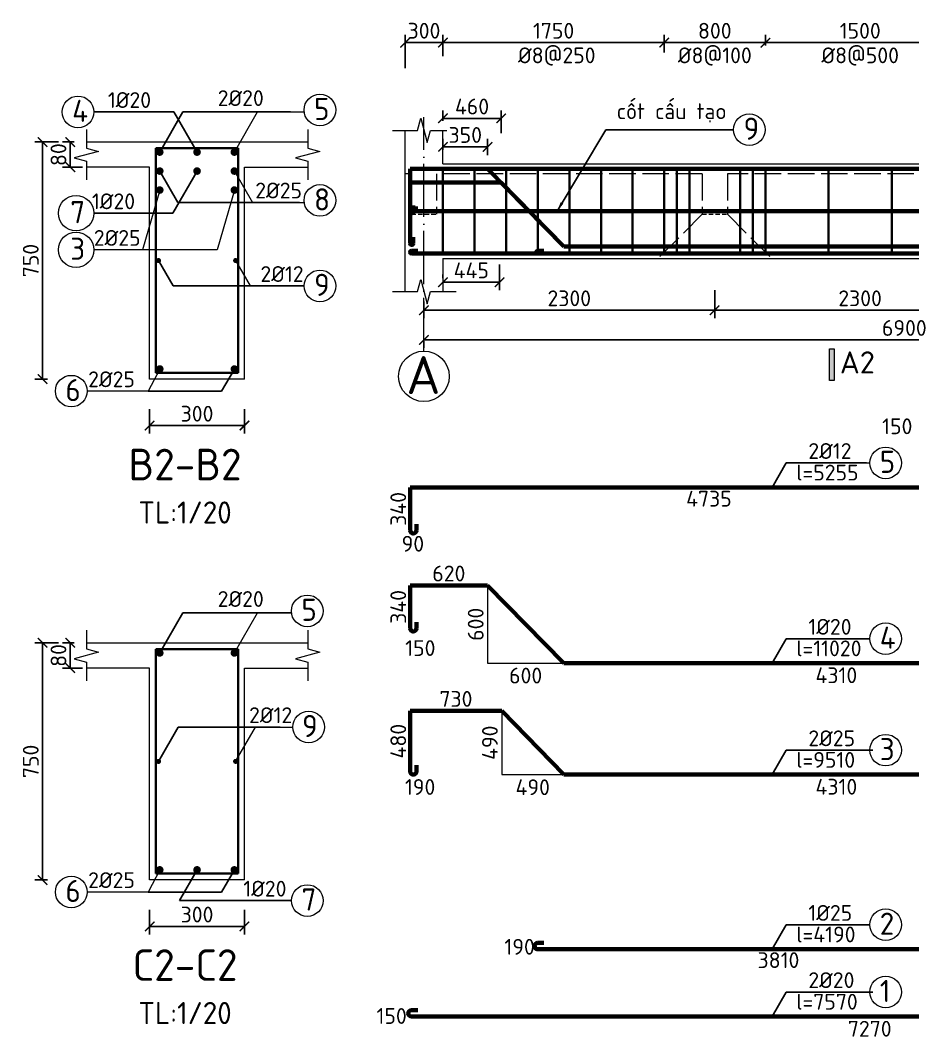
# Model space of a CAD drawing. Header units: millimetres. Extents: x 0 to 4970, y -594 to 1412.
# Drawn here: x 3467.5 to 3608.6, y 243.5 to 404.9 of the extents above; entities that cross this region are included whole.
import ezdxf

# ---------------------------------------------------------------- set-up
doc = ezdxf.new("R2010")
doc.units = ezdxf.units.MM
doc.header["$LTSCALE"] = 0.35
doc.header["$PDMODE"] = 3
for name, pattern in [('ACAD_ISO02W100', [15, 12, -3]), ('ACAD_ISO04W100', [30, 24, -3, 0, -3]), ('JIS_02_2.0', [3, 2, -1])]:
    doc.linetypes.add(name, pattern=pattern)
doc.layers.get('0').update_dxf_attribs({"lineweight": 50})
for name, color, linetype, lineweight in [('Cot Dai', 7, 'Continuous', 35), ('Cot thep', 2, 'Continuous', 70), ('Cotthepcat', 3, 'Continuous', 70), ('Duong Bao', 6, 'Continuous', 18), ('Kich Thuoc', 1, 'Continuous', 20), ('Ky Hieu', 4, 'Continuous', 20), ('Net Khuat', 5, 'ACAD_ISO02W100', 20), ('NetCat', 7, 'Continuous', 20), ('Text', 40, 'Continuous', 20), ('Truc', 3, 'ACAD_ISO04W100', 20)]:
    doc.layers.add(name, color=color, linetype=linetype, lineweight=lineweight)
doc.styles.get("Standard").update_dxf_attribs({"font": 'isocpeur.ttf'})
doc.styles.add('VN', font='')
doc.styles.get('VN').set_extended_font_data('TCVN 7284')
doc.dimstyles.new('Dim20', dxfattribs={"dimtxt": 2.5, "dimasz": 1.5, "dimexe": 1.25, "dimexo": 0.625, "dimtad": 1, "dimlfac": 20, "dimtxsty": 'Standard', "dimblk": 'ARCHTICK', "dimcen": 2.5, "dimadec": 0, "dimazin": 0, "dimtfac": 1, "dimtmove": 0, "dimatfit": 3, "dimfxl": 1, "dimarcsym": 0})
doc.dimstyles.new('Dim50', dxfattribs={"dimtxt": 2.5, "dimasz": 1.5, "dimexe": 1.25, "dimexo": 0.625, "dimtad": 1, "dimlfac": 50, "dimtxsty": 'Standard', "dimblk": 'ARCHTICK', "dimcen": 2.5, "dimadec": 0, "dimazin": 0, "dimtfac": 1, "dimtmove": 0, "dimatfit": 3, "dimfxl": 1, "dimarcsym": 0})
doc.dimstyles.new('Dim50KT', dxfattribs={"dimtxt": 2.5, "dimasz": 1.5, "dimexe": 1.25, "dimexo": 0.625, "dimtad": 1, "dimlfac": 50, "dimtxsty": 'Standard', "dimblk": 'ARCHTICK', "dimcen": 2.5, "dimse1": 1, "dimse2": 1, "dimsd1": 1, "dimsd2": 1, "dimadec": 0, "dimazin": 0, "dimtfac": 1, "dimtmove": 0, "dimatfit": 3, "dimfxl": 1, "dimarcsym": 0})
doc.dimstyles.new('ISO-25', dxfattribs={"dimtxt": 2.5, "dimasz": 2.5, "dimexe": 1.25, "dimexo": 0.625, "dimtad": 1, "dimtxsty": 'Standard', "dimcen": 2.5, "dimadec": 0, "dimazin": 0, "dimtfac": 1, "dimtmove": 0, "dimatfit": 3, "dimfxl": 1, "dimarcsym": 0})

# ---------------------------------------------------------------- blocks, each defined once
blk = doc.blocks.new('_ArchTick')
at = {"color": 0, "linetype": 'ByBlock', "const_width": 0.15}
blk.add_lwpolyline([(-0.5, -0.5), (0.5, 0.5)], dxfattribs=at)
blk = doc.blocks.new('*D1259')
at = {"layer": 'Defpoints', "color": 0}
for p in [(3534.32, 401.36), (3534.32, 398.57), (3528.32, 396.69)]:
    blk.add_point(p, dxfattribs=at)
at = {"layer": 'Kich Thuoc', "color": 0, "lineweight": -2}
for p, q in [((3528.32, 397.31), (3528.32, 402.61)), ((3534.32, 399.2), (3534.32, 402.61)), ((3528.32, 401.36), (3534.32, 401.36))]:
    blk.add_line(p, q, dxfattribs=at)
at = {"layer": 'Kich Thuoc', "color": 0, "lineweight": -2, "xscale": 1.5, "yscale": 1.5, "zscale": 1.5, "rotation": 180}
blk.add_blockref('_ArchTick', (3528.32, 401.36), dxfattribs=at)
at = {"layer": 'Kich Thuoc', "color": 0, "lineweight": -2, "xscale": 1.5, "yscale": 1.5, "zscale": 1.5}
blk.add_blockref('_ArchTick', (3534.32, 401.36), dxfattribs=at)
at = {"layer": 'Kich Thuoc', "color": 0, "insert": (3531.32, 403.24), "char_height": 2.5, "attachment_point": 5}
blk.add_mtext('300', dxfattribs=at)
blk = doc.blocks.new('*D1260')
at = {"layer": 'Defpoints', "color": 0}
for p in [(3541.38, 384.89), (3534.32, 383.79), (3541.38, 382.93)]:
    blk.add_point(p, dxfattribs=at)
at = {"layer": 'Kich Thuoc', "color": 0, "lineweight": -2}
for p, q in [((3534.32, 384.42), (3534.32, 386.14)), ((3541.38, 383.55), (3541.38, 386.14)), ((3534.32, 384.89), (3541.38, 384.89))]:
    blk.add_line(p, q, dxfattribs=at)
at = {"layer": 'Kich Thuoc', "color": 0, "lineweight": -2, "xscale": 1.5, "yscale": 1.5, "zscale": 1.5, "rotation": 180}
blk.add_blockref('_ArchTick', (3534.32, 384.89), dxfattribs=at)
at = {"layer": 'Kich Thuoc', "color": 0, "lineweight": -2, "xscale": 1.5, "yscale": 1.5, "zscale": 1.5}
blk.add_blockref('_ArchTick', (3541.38, 384.89), dxfattribs=at)
at = {"layer": 'Kich Thuoc', "color": 0, "insert": (3537.85, 386.76), "char_height": 2.5, "attachment_point": 5}
blk.add_mtext('350', dxfattribs=at)
blk = doc.blocks.new('*D1261')
at = {"layer": 'Defpoints', "color": 0}
for p in [(3585.32, 401.36), (3585.32, 400.34), (3569.32, 399.2)]:
    blk.add_point(p, dxfattribs=at)
at = {"layer": 'Kich Thuoc', "color": 0, "lineweight": -2}
for p, q in [((3569.32, 399.82), (3569.32, 402.61)), ((3585.32, 400.97), (3585.32, 402.61)), ((3569.32, 401.36), (3585.32, 401.36))]:
    blk.add_line(p, q, dxfattribs=at)
at = {"layer": 'Kich Thuoc', "color": 0, "lineweight": -2, "xscale": 1.5, "yscale": 1.5, "zscale": 1.5, "rotation": 180}
blk.add_blockref('_ArchTick', (3569.32, 401.36), dxfattribs=at)
at = {"layer": 'Kich Thuoc', "color": 0, "lineweight": -2, "xscale": 1.5, "yscale": 1.5, "zscale": 1.5}
blk.add_blockref('_ArchTick', (3585.32, 401.36), dxfattribs=at)
at = {"layer": 'Kich Thuoc', "color": 0, "insert": (3577.32, 403.24), "char_height": 2.5, "attachment_point": 5}
blk.add_mtext('800', dxfattribs=at)
blk = doc.blocks.new('*D1266')
at = {"layer": 'Defpoints', "color": 0}
for p in [(3543.53, 389.39), (3534.32, 388.37), (3543.53, 386.39)]:
    blk.add_point(p, dxfattribs=at)
at = {"layer": 'Kich Thuoc', "color": 0, "lineweight": -2}
for p, q in [((3534.32, 388.99), (3534.32, 390.64)), ((3543.53, 387.02), (3543.53, 390.64)), ((3534.32, 389.39), (3543.53, 389.39))]:
    blk.add_line(p, q, dxfattribs=at)
at = {"layer": 'Kich Thuoc', "color": 0, "lineweight": -2, "xscale": 1.5, "yscale": 1.5, "zscale": 1.5, "rotation": 180}
blk.add_blockref('_ArchTick', (3534.32, 389.39), dxfattribs=at)
at = {"layer": 'Kich Thuoc', "color": 0, "lineweight": -2, "xscale": 1.5, "yscale": 1.5, "zscale": 1.5}
blk.add_blockref('_ArchTick', (3543.53, 389.39), dxfattribs=at)
at = {"layer": 'Kich Thuoc', "color": 0, "insert": (3538.92, 391.26), "char_height": 2.5, "attachment_point": 5}
blk.add_mtext('460', dxfattribs=at)
blk = doc.blocks.new('*D1273')
at = {"layer": 'Defpoints', "color": 0}
for p in [(3543.28, 366.9), (3534.32, 363.47), (3543.28, 363.47)]:
    blk.add_point(p, dxfattribs=at)
at = {"layer": 'Kich Thuoc', "color": 0, "lineweight": -2}
for p, q in [((3543.28, 366.28), (3543.28, 362.22)), ((3534.32, 364.1), (3534.32, 364.72)), ((3534.32, 363.47), (3543.28, 363.47))]:
    blk.add_line(p, q, dxfattribs=at)
at = {"layer": 'Kich Thuoc', "color": 0, "lineweight": -2, "xscale": 1.5, "yscale": 1.5, "zscale": 1.5, "rotation": 180}
blk.add_blockref('_ArchTick', (3534.32, 363.47), dxfattribs=at)
at = {"layer": 'Kich Thuoc', "color": 0, "lineweight": -2, "xscale": 1.5, "yscale": 1.5, "zscale": 1.5}
blk.add_blockref('_ArchTick', (3543.28, 363.47), dxfattribs=at)
at = {"layer": 'Kich Thuoc', "color": 0, "insert": (3538.8, 365.35), "char_height": 2.5, "attachment_point": 5}
blk.add_mtext('445', dxfattribs=at)
blk = doc.blocks.new('*D1275')
at = {"layer": 'Defpoints', "color": 0}
for p in [(3529.96, 331.03), (3529.12, 324.23), (3529.12, 324.23)]:
    blk.add_point(p, dxfattribs=at)
at = {"layer": 'Kich Thuoc', "color": 0, "insert": (3527.25, 327.63), "char_height": 2.5, "attachment_point": 5, "rotation": 90}
blk.add_mtext('340', dxfattribs=at)
blk = doc.blocks.new('*D1319')
at = {"layer": 'Defpoints', "color": 0}
for p in [(3529.12, 315.53), (3541.38, 315.53), (3541.38, 315.53)]:
    blk.add_point(p, dxfattribs=at)
at = {"layer": 'Kich Thuoc', "color": 0, "insert": (3535.25, 317.41), "char_height": 2.5, "attachment_point": 5}
blk.add_mtext('620', dxfattribs=at)
blk = doc.blocks.new('*D1320')
at = {"layer": 'Defpoints', "color": 0}
for p in [(3541.38, 303.23), (3553.42, 303.23), (3553.42, 299.39)]:
    blk.add_point(p, dxfattribs=at)
at = {"layer": 'Kich Thuoc', "color": 0, "insert": (3547.4, 301.27), "char_height": 2.5, "attachment_point": 5}
blk.add_mtext('600', dxfattribs=at)
blk = doc.blocks.new('*D1321')
at = {"layer": 'Defpoints', "color": 0}
for p in [(3541.38, 315.53), (3541.38, 303.23), (3541.38, 303.23)]:
    blk.add_point(p, dxfattribs=at)
at = {"layer": 'Kich Thuoc', "color": 0, "insert": (3539.5, 309.38), "char_height": 2.5, "attachment_point": 5, "rotation": 90}
blk.add_mtext('600', dxfattribs=at)
blk = doc.blocks.new('*D1276')
at = {"layer": 'Defpoints', "color": 0}
for p in [(3543.62, 285.01), (3553.42, 285.01), (3553.42, 281.73)]:
    blk.add_point(p, dxfattribs=at)
at = {"layer": 'Kich Thuoc', "color": 0, "insert": (3548.52, 283.61), "char_height": 2.5, "attachment_point": 5}
blk.add_mtext('490', dxfattribs=at)
blk = doc.blocks.new('*D1322')
at = {"layer": 'Defpoints', "color": 0}
for p in [(3543.62, 295.7), (3543.62, 285.6), (3543.62, 285.6)]:
    blk.add_point(p, dxfattribs=at)
at = {"layer": 'Kich Thuoc', "color": 0, "insert": (3541.75, 290.65), "char_height": 2.5, "attachment_point": 5, "rotation": 90}
blk.add_mtext('490', dxfattribs=at)
blk = doc.blocks.new('*D1280')
at = {"layer": 'Defpoints', "color": 0}
for p in [(3553.42, 304.07), (3639.68, 304.07), (3639.68, 299.45)]:
    blk.add_point(p, dxfattribs=at)
at = {"layer": 'Kich Thuoc', "color": 0, "insert": (3596.55, 301.32), "char_height": 2.5, "attachment_point": 5}
blk.add_mtext('4310', dxfattribs=at)
blk = doc.blocks.new('*D1328')
at = {"layer": 'Defpoints', "color": 0}
for p in [(3529.12, 295.7), (3543.62, 295.7), (3543.62, 295.7)]:
    blk.add_point(p, dxfattribs=at)
at = {"layer": 'Kich Thuoc', "color": 0, "insert": (3536.37, 297.58), "char_height": 2.5, "attachment_point": 5}
blk.add_mtext('730', dxfattribs=at)
blk = doc.blocks.new('*D1281')
at = {"layer": 'Defpoints', "color": 0}
for p in [(3529.12, 295.7), (3529.12, 286.1), (3529.12, 286.1)]:
    blk.add_point(p, dxfattribs=at)
at = {"layer": 'Kich Thuoc', "color": 0, "insert": (3527.25, 290.9), "char_height": 2.5, "attachment_point": 5, "rotation": 90}
blk.add_mtext('480', dxfattribs=at)
blk = doc.blocks.new('*D1282')
at = {"layer": 'Defpoints', "color": 0}
for p in [(3553.42, 286.44), (3639.68, 286.44), (3639.68, 281.82)]:
    blk.add_point(p, dxfattribs=at)
at = {"layer": 'Kich Thuoc', "color": 0, "insert": (3596.55, 283.69), "char_height": 2.5, "attachment_point": 5}
blk.add_mtext('4310', dxfattribs=at)
blk = doc.blocks.new('*D1284')
at = {"layer": 'Defpoints', "color": 0}
for p in [(3529.34, 246.36), (3674.32, 246.36), (3674.32, 243.55)]:
    blk.add_point(p, dxfattribs=at)
at = {"layer": 'Kich Thuoc', "color": 0, "insert": (3601.83, 245.42), "char_height": 2.5, "attachment_point": 5}
blk.add_mtext('7270', dxfattribs=at)
blk = doc.blocks.new('*D1288')
at = {"layer": 'Defpoints', "color": 0}
for p in [(3476.62, 385.65), (3475.37, 381.65), (3477.92, 381.65)]:
    blk.add_point(p, dxfattribs=at)
at = {"layer": 'Kich Thuoc', "color": 0, "lineweight": -2}
for p, q in [((3475.99, 385.65), (3474.12, 385.65)), ((3475.37, 385.65), (3475.37, 381.65)), ((3477.3, 381.65), (3474.12, 381.65))]:
    blk.add_line(p, q, dxfattribs=at)
at = {"layer": 'Kich Thuoc', "color": 0, "lineweight": -2, "xscale": 1.5, "yscale": 1.5, "zscale": 1.5}
for p, rotation in [((3475.37, 385.65), 90), ((3475.37, 381.65), 270)]:
    blk.add_blockref('_ArchTick', p, dxfattribs=dict(at, rotation=rotation))
at = {"layer": 'Kich Thuoc', "color": 0, "insert": (3473.5, 383.65), "char_height": 2.5, "attachment_point": 5, "rotation": 90}
blk.add_mtext('80', dxfattribs=at)
blk = doc.blocks.new('*D1289')
at = {"layer": 'Defpoints', "color": 0}
for p in [(3474.12, 385.65), (3470.99, 348.15), (3472.37, 348.15)]:
    blk.add_point(p, dxfattribs=at)
at = {"layer": 'Kich Thuoc', "color": 0, "lineweight": -2}
for p, q in [((3473.5, 385.65), (3469.74, 385.65)), ((3470.99, 385.65), (3470.99, 348.15)), ((3471.74, 348.15), (3469.74, 348.15))]:
    blk.add_line(p, q, dxfattribs=at)
at = {"layer": 'Kich Thuoc', "color": 0, "lineweight": -2, "xscale": 1.5, "yscale": 1.5, "zscale": 1.5}
for p, rotation in [((3470.99, 385.65), 90), ((3470.99, 348.15), 270)]:
    blk.add_blockref('_ArchTick', p, dxfattribs=dict(at, rotation=rotation))
at = {"layer": 'Kich Thuoc', "color": 0, "insert": (3469.12, 366.9), "char_height": 2.5, "attachment_point": 5, "rotation": 90}
blk.add_mtext('750', dxfattribs=at)
blk = doc.blocks.new('*D1290')
at = {"layer": 'Defpoints', "color": 0}
for p in [(3487.92, 344.03), (3502.92, 344.03), (3502.92, 340.81)]:
    blk.add_point(p, dxfattribs=at)
at = {"layer": 'Kich Thuoc', "color": 0, "lineweight": -2}
for p, q in [((3487.92, 343.41), (3487.92, 339.56)), ((3502.92, 343.41), (3502.92, 339.56)), ((3487.92, 340.81), (3502.92, 340.81))]:
    blk.add_line(p, q, dxfattribs=at)
at = {"layer": 'Kich Thuoc', "color": 0, "lineweight": -2, "xscale": 1.5, "yscale": 1.5, "zscale": 1.5, "rotation": 180}
blk.add_blockref('_ArchTick', (3487.92, 340.81), dxfattribs=at)
at = {"layer": 'Kich Thuoc', "color": 0, "lineweight": -2, "xscale": 1.5, "yscale": 1.5, "zscale": 1.5}
blk.add_blockref('_ArchTick', (3502.92, 340.81), dxfattribs=at)
at = {"layer": 'Kich Thuoc', "color": 0, "insert": (3495.42, 342.68), "char_height": 2.5, "attachment_point": 5}
blk.add_mtext('300', dxfattribs=at)
blk = doc.blocks.new('*D1291')
at = {"layer": 'Defpoints', "color": 0}
for p in [(3476.62, 306.45), (3475.37, 302.45), (3477.92, 302.45)]:
    blk.add_point(p, dxfattribs=at)
at = {"layer": 'Kich Thuoc', "color": 0, "lineweight": -2}
for p, q in [((3475.99, 306.45), (3474.12, 306.45)), ((3475.37, 306.45), (3475.37, 302.45)), ((3477.3, 302.45), (3474.12, 302.45))]:
    blk.add_line(p, q, dxfattribs=at)
at = {"layer": 'Kich Thuoc', "color": 0, "lineweight": -2, "xscale": 1.5, "yscale": 1.5, "zscale": 1.5}
for p, rotation in [((3475.37, 306.45), 90), ((3475.37, 302.45), 270)]:
    blk.add_blockref('_ArchTick', p, dxfattribs=dict(at, rotation=rotation))
at = {"layer": 'Kich Thuoc', "color": 0, "insert": (3473.5, 304.45), "char_height": 2.5, "attachment_point": 5, "rotation": 90}
blk.add_mtext('80', dxfattribs=at)
blk = doc.blocks.new('*D1292')
at = {"layer": 'Defpoints', "color": 0}
for p in [(3474.12, 306.45), (3470.99, 268.95), (3472.37, 268.95)]:
    blk.add_point(p, dxfattribs=at)
at = {"layer": 'Kich Thuoc', "color": 0, "lineweight": -2}
for p, q in [((3473.5, 306.45), (3469.74, 306.45)), ((3470.99, 306.45), (3470.99, 268.95)), ((3471.74, 268.95), (3469.74, 268.95))]:
    blk.add_line(p, q, dxfattribs=at)
at = {"layer": 'Kich Thuoc', "color": 0, "lineweight": -2, "xscale": 1.5, "yscale": 1.5, "zscale": 1.5}
for p, rotation in [((3470.99, 306.45), 90), ((3470.99, 268.95), 270)]:
    blk.add_blockref('_ArchTick', p, dxfattribs=dict(at, rotation=rotation))
at = {"layer": 'Kich Thuoc', "color": 0, "insert": (3469.12, 287.7), "char_height": 2.5, "attachment_point": 5, "rotation": 90}
blk.add_mtext('750', dxfattribs=at)
blk = doc.blocks.new('*D1293')
at = {"layer": 'Defpoints', "color": 0}
for p in [(3487.92, 264.83), (3502.92, 264.83), (3502.92, 261.6)]:
    blk.add_point(p, dxfattribs=at)
at = {"layer": 'Kich Thuoc', "color": 0, "lineweight": -2}
for p, q in [((3487.92, 264.2), (3487.92, 260.35)), ((3502.92, 264.2), (3502.92, 260.35)), ((3487.92, 261.6), (3502.92, 261.6))]:
    blk.add_line(p, q, dxfattribs=at)
at = {"layer": 'Kich Thuoc', "color": 0, "lineweight": -2, "xscale": 1.5, "yscale": 1.5, "zscale": 1.5, "rotation": 180}
blk.add_blockref('_ArchTick', (3487.92, 261.6), dxfattribs=at)
at = {"layer": 'Kich Thuoc', "color": 0, "lineweight": -2, "xscale": 1.5, "yscale": 1.5, "zscale": 1.5}
blk.add_blockref('_ArchTick', (3502.92, 261.6), dxfattribs=at)
at = {"layer": 'Kich Thuoc', "color": 0, "insert": (3495.42, 263.48), "char_height": 2.5, "attachment_point": 5}
blk.add_mtext('300', dxfattribs=at)
blk = doc.blocks.new('*D1295')
at = {"layer": 'Defpoints', "color": 0}
for p in [(3529.96, 315.53), (3529.12, 308.73), (3529.12, 308.73)]:
    blk.add_point(p, dxfattribs=at)
at = {"layer": 'Kich Thuoc', "color": 0, "insert": (3527.25, 312.13), "char_height": 2.5, "attachment_point": 5, "rotation": 90}
blk.add_mtext('340', dxfattribs=at)
blk = doc.blocks.new('*D1297')
at = {"layer": 'Defpoints', "color": 0}
for p in [(3529.12, 331.39), (3623.65, 331.39), (3623.65, 327.37)]:
    blk.add_point(p, dxfattribs=at)
at = {"layer": 'Kich Thuoc', "color": 0, "insert": (3576.39, 329.24), "char_height": 2.5, "attachment_point": 5}
blk.add_mtext('4735', dxfattribs=at)
blk = doc.blocks.new('*D1298')
at = {"layer": 'Defpoints', "color": 0}
for p in [(3569.32, 401.36), (3534.32, 399.2), (3569.32, 399.2)]:
    blk.add_point(p, dxfattribs=at)
at = {"layer": 'Kich Thuoc', "color": 0, "lineweight": -2}
for p, q in [((3534.32, 399.82), (3534.32, 402.61)), ((3569.32, 399.82), (3569.32, 402.61)), ((3534.32, 401.36), (3569.32, 401.36))]:
    blk.add_line(p, q, dxfattribs=at)
at = {"layer": 'Kich Thuoc', "color": 0, "lineweight": -2, "xscale": 1.5, "yscale": 1.5, "zscale": 1.5, "rotation": 180}
blk.add_blockref('_ArchTick', (3534.32, 401.36), dxfattribs=at)
at = {"layer": 'Kich Thuoc', "color": 0, "lineweight": -2, "xscale": 1.5, "yscale": 1.5, "zscale": 1.5}
blk.add_blockref('_ArchTick', (3569.32, 401.36), dxfattribs=at)
at = {"layer": 'Kich Thuoc', "color": 0, "insert": (3551.82, 403.24), "char_height": 2.5, "attachment_point": 5}
blk.add_mtext('1750', dxfattribs=at)
blk = doc.blocks.new('*D1299')
at = {"layer": 'Defpoints', "color": 0}
for p in [(3585.32, 400.31), (3615.32, 401.36), (3615.32, 400.31)]:
    blk.add_point(p, dxfattribs=at)
at = {"layer": 'Kich Thuoc', "color": 0, "lineweight": -2}
for p, q in [((3585.32, 400.93), (3585.32, 402.61)), ((3615.32, 400.93), (3615.32, 402.61)), ((3585.32, 401.36), (3615.32, 401.36))]:
    blk.add_line(p, q, dxfattribs=at)
at = {"layer": 'Kich Thuoc', "color": 0, "lineweight": -2, "xscale": 1.5, "yscale": 1.5, "zscale": 1.5, "rotation": 180}
blk.add_blockref('_ArchTick', (3585.32, 401.36), dxfattribs=at)
at = {"layer": 'Kich Thuoc', "color": 0, "lineweight": -2, "xscale": 1.5, "yscale": 1.5, "zscale": 1.5}
blk.add_blockref('_ArchTick', (3615.32, 401.36), dxfattribs=at)
at = {"layer": 'Kich Thuoc', "color": 0, "insert": (3600.32, 403.24), "char_height": 2.5, "attachment_point": 5}
blk.add_mtext('1500', dxfattribs=at)
blk = doc.blocks.new('*D1303')
at = {"layer": 'Defpoints', "color": 0}
for p in [(3549.3, 258.38), (3625.48, 258.38), (3625.48, 254.4)]:
    blk.add_point(p, dxfattribs=at)
at = {"layer": 'Kich Thuoc', "color": 0, "insert": (3587.39, 256.27), "char_height": 2.5, "attachment_point": 5}
blk.add_mtext('3810', dxfattribs=at)
blk = doc.blocks.new('*D1307')
at = {"layer": 'Defpoints', "color": 0}
for p in [(3531.3, 354.77), (3669.3, 354.77), (3669.3, 354.36)]:
    blk.add_point(p, dxfattribs=at)
at = {"layer": 'Kich Thuoc', "color": 0, "lineweight": -2}
for p, q in [((3531.3, 354.36), (3669.3, 354.36)), ((3531.3, 354.15), (3531.3, 353.11)), ((3669.3, 354.15), (3669.3, 353.11))]:
    blk.add_line(p, q, dxfattribs=at)
at = {"layer": 'Kich Thuoc', "color": 0, "lineweight": -2, "xscale": 1.5, "yscale": 1.5, "zscale": 1.5, "rotation": 180}
blk.add_blockref('_ArchTick', (3531.3, 354.36), dxfattribs=at)
at = {"layer": 'Kich Thuoc', "color": 0, "lineweight": -2, "xscale": 1.5, "yscale": 1.5, "zscale": 1.5}
blk.add_blockref('_ArchTick', (3669.3, 354.36), dxfattribs=at)
at = {"layer": 'Kich Thuoc', "color": 0, "insert": (3607.3, 356.24), "char_height": 2.5, "attachment_point": 5}
blk.add_mtext('6900', dxfattribs=at)
blk = doc.blocks.new('*D1309')
at = {"layer": 'Defpoints', "color": 0}
for p in [(3577.3, 362.84), (3531.3, 361.07), (3577.3, 359.05)]:
    blk.add_point(p, dxfattribs=at)
at = {"layer": 'Kich Thuoc', "color": 0, "lineweight": -2}
for p, q in [((3577.3, 362.22), (3577.3, 357.8)), ((3531.3, 360.45), (3531.3, 357.8)), ((3531.3, 359.05), (3577.3, 359.05))]:
    blk.add_line(p, q, dxfattribs=at)
at = {"layer": 'Kich Thuoc', "color": 0, "lineweight": -2, "xscale": 1.5, "yscale": 1.5, "zscale": 1.5, "rotation": 180}
blk.add_blockref('_ArchTick', (3531.3, 359.05), dxfattribs=at)
at = {"layer": 'Kich Thuoc', "color": 0, "lineweight": -2, "xscale": 1.5, "yscale": 1.5, "zscale": 1.5}
blk.add_blockref('_ArchTick', (3577.3, 359.05), dxfattribs=at)
at = {"layer": 'Kich Thuoc', "color": 0, "insert": (3554.3, 360.93), "char_height": 2.5, "attachment_point": 5}
blk.add_mtext('2300', dxfattribs=at)
blk = doc.blocks.new('*D1310')
at = {"layer": 'Defpoints', "color": 0}
for p in [(3577.3, 362.84), (3623.3, 362.06), (3623.3, 359.05)]:
    blk.add_point(p, dxfattribs=at)
at = {"layer": 'Kich Thuoc', "color": 0, "lineweight": -2}
for p, q in [((3577.3, 362.22), (3577.3, 357.8)), ((3623.3, 361.43), (3623.3, 357.8)), ((3577.3, 359.05), (3623.3, 359.05))]:
    blk.add_line(p, q, dxfattribs=at)
at = {"layer": 'Kich Thuoc', "color": 0, "lineweight": -2, "xscale": 1.5, "yscale": 1.5, "zscale": 1.5, "rotation": 180}
blk.add_blockref('_ArchTick', (3577.3, 359.05), dxfattribs=at)
at = {"layer": 'Kich Thuoc', "color": 0, "lineweight": -2, "xscale": 1.5, "yscale": 1.5, "zscale": 1.5}
blk.add_blockref('_ArchTick', (3623.3, 359.05), dxfattribs=at)
at = {"layer": 'Kich Thuoc', "color": 0, "insert": (3600.3, 360.93), "char_height": 2.5, "attachment_point": 5}
blk.add_mtext('2300', dxfattribs=at)

msp = doc.modelspace()

# ---------------------------------------------------------------- hatches: boundary and pattern name
at = {"layer": 'NetCat'}
h = msp.add_hatch(color=256, dxfattribs=at)
h.paths.add_polyline_path([(3595.483728, 352.946265), (3596.183728, 352.946265), (3596.183728, 347.946265), (3595.483728, 347.946265)])
edge = h.paths.add_edge_path(flags=17)
edge.add_line((3595.483728, 347.946265), (3595.483728, 352.946265))

# ---------------------------------------------------------------- linework, layer by layer
at = {"layer": 'Cot Dai'}
for p, q in [((3488.921347, 384.650414), (3501.921347, 384.650414)), ((3488.921347, 349.150414), (3488.921347, 384.650414)), ((3501.921347, 349.150414), (3501.921347, 384.650414)), ((3534.322087, 381.421462), (3534.322087, 368.021462)), ((3539.322087, 381.421462), (3539.322087, 368.021462)), ((3544.322087, 381.421462), (3544.322087, 368.021462)), ((3549.322087, 381.421462), (3549.322087, 368.021462)), ((3554.322087, 381.421462), (3554.322087, 368.021462)), ((3559.322087, 381.421462), (3559.322087, 368.021462)), ((3564.322087, 381.421462), (3564.322087, 368.021462)), ((3569.322087, 381.421462), (3569.322087, 368.021462)), ((3571.322087, 381.421462), (3571.322087, 368.021462)), ((3573.322087, 381.421462), (3573.322087, 368.021462)), ((3581.322087, 381.416797), (3581.322087, 368.016797)), ((3583.322087, 381.416797), (3583.322087, 368.016797)), ((3585.322087, 381.416797), (3585.322087, 368.016797)), ((3595.322087, 381.416797), (3595.322087, 368.016797)), ((3605.322087, 381.416797), (3605.322087, 368.016797)), ((3501.921347, 349.150414), (3488.921347, 349.150414)), ((3488.921347, 305.445266), (3501.921347, 305.445266)), ((3488.921347, 269.945266), (3488.921347, 305.445266)), ((3501.921347, 269.945266), (3501.921347, 305.445266)), ((3501.921347, 269.945266), (3488.921347, 269.945266))]:
    msp.add_line(p, q, dxfattribs=at)
at = {"layer": 'Cot thep'}
for p, q in [((3529.122087, 381.421462), (3672.322087, 381.421462)), ((3529.122087, 381.421462), (3550.168104, 381.421462)), ((3529.122087, 374.621462), (3529.122087, 381.421462)), ((3541.369338, 381.421462), (3553.422996, 369.121462)), ((3529.122087, 379.221462), (3543.525277, 379.221462)), ((3529.122087, 372.421462), (3529.122087, 379.221462)), ((3529.122087, 379.221462), (3529.122087, 369.621462)), ((3543.525277, 379.221462), (3553.422996, 369.121462)), ((3672.322087, 374.747337), (3529.339863, 374.721501)), ((3529.622087, 374.621462), (3529.622087, 375.621462)), ((3529.622087, 369.621462), (3529.622087, 370.621462)), ((3529.339863, 368.021462), (3672.322087, 368.021462)), ((3549.322087, 368.021462), (3625.478458, 368.021462)), ((3553.422996, 369.121462), (3639.675656, 369.121462)), ((3562.759007, 369.121462), (3630.322087, 369.121462)), ((3529.122087, 324.231047), (3529.122087, 331.031047)), ((3529.122087, 331.031047), (3623.649816, 331.031047)), ((3529.122087, 315.532208), (3541.378435, 315.532208)), ((3529.122087, 308.732208), (3529.122087, 315.532208)), ((3541.378435, 315.532208), (3553.422996, 303.232208)), ((3553.422996, 303.232208), (3639.675656, 303.232208)), ((3529.122087, 295.701118), (3543.622996, 295.701118)), ((3529.122087, 295.701118), (3529.122087, 286.101118)), ((3543.622996, 295.701118), (3553.422996, 285.601118)), ((3553.422996, 285.601118), (3639.729314, 285.601118)), ((3549.296413, 257.99052), (3625.478458, 257.99052)), ((3529.339863, 247.353342), (3674.322087, 247.353342))]:
    msp.add_line(p, q, dxfattribs=at)
for points, const_width in [([(3489.221347, 384.050414, 1), (3489.821347, 384.050414, 1)], 0.6), ([(3495.121347, 384.050414, 1), (3495.721347, 384.050414, 1)], 0.6), ([(3501.021347, 384.050414, 1), (3501.621347, 384.050414, 1)], 0.6), ([(3495.121347, 381.050414, 1), (3495.721347, 381.050414, 1)], 0.6), ([(3489.121347, 366.900414, 1), (3489.521347, 366.900414, 1)], 0.4), ([(3501.321347, 366.900414, 1), (3501.721347, 366.900414, 1)], 0.4), ([(3489.221347, 304.845266, 1), (3489.821347, 304.845266, 1)], 0.6), ([(3501.021347, 304.845266, 1), (3501.621347, 304.845266, 1)], 0.6), ([(3489.121347, 287.695266, 1), (3489.521347, 287.695266, 1)], 0.4), ([(3501.321347, 287.695266, 1), (3501.721347, 287.695266, 1)], 0.4), ([(3495.121347, 270.545266, 1), (3495.721347, 270.545266, 1)], 0.6)]:
    msp.add_lwpolyline(points, format="xyb", close=True, dxfattribs=dict(at, const_width=const_width))
at = {"layer": 'Cot thep', "color": 1, "const_width": 0.6}
for points in [[(3489.221347, 381.050414, 1), (3489.821347, 381.050414, 1)], [(3501.021347, 381.050414, 1), (3501.621347, 381.050414, 1)], [(3489.221347, 378.050414, 1), (3489.821347, 378.050414, 1)], [(3501.021347, 378.050414, 1), (3501.621347, 378.050414, 1)], [(3489.221347, 349.750414, 1), (3489.821347, 349.750414, 1)], [(3501.021347, 349.750414, 1), (3501.621347, 349.750414, 1)], [(3489.221347, 270.545266, 1), (3489.821347, 270.545266, 1)], [(3501.021347, 270.545266, 1), (3501.621347, 270.545266, 1)]]:
    msp.add_lwpolyline(points, format="xyb", close=True, dxfattribs=at)
at = {"layer": 'Cot thep'}
for centre in [(3529.372087, 374.621462), (3529.372087, 369.621462)]:
    msp.add_arc(centre, 0.25, 180, 0, dxfattribs=at)
at = {"layer": 'Cotthepcat'}
for p, q in [((3529.339863, 375.121501), (3530.339863, 375.121501)), ((3529.339863, 375.121501), (3530.339863, 375.121501)), ((3529.339863, 368.421462), (3530.339863, 368.421462)), ((3549.29773, 368.421462), (3550.29773, 368.421462)), ((3530.122087, 324.231047), (3530.122087, 325.231047)), ((3530.122087, 308.732208), (3530.122087, 309.732208)), ((3530.122087, 286.101118), (3530.122087, 287.101118)), ((3549.296413, 258.99052), (3550.296413, 258.99052)), ((3529.339863, 248.353342), (3530.339863, 248.353342))]:
    msp.add_line(p, q, dxfattribs=at)
for centre, radius, start, end in [((3529.339863, 374.921501), 0.2, 90, 270), ((3529.339863, 374.921501), 0.2, 90, 270), ((3529.339863, 368.221462), 0.2, 90, 270), ((3549.296413, 368.221462), 0.2, 90, 270), ((3529.622087, 324.231047), 0.5, 180, 0), ((3529.622087, 308.732208), 0.5, 180, 0), ((3529.622087, 286.101118), 0.5, 180, 0), ((3549.296413, 258.49052), 0.5, 90, 270), ((3529.339863, 247.853342), 0.5, 90, 270)]:
    msp.add_arc(centre, radius, start, end, dxfattribs=at)
at = {"layer": 'Duong Bao'}
for p, q in [((3528.322087, 361.981478), (3528.322087, 387.478955)), ((3534.322087, 382.221462), (3534.322087, 387.478955)), ((3477.921347, 385.650414), (3512.921347, 385.650414)), ((3487.921347, 381.650414), (3477.921347, 381.650414)), ((3487.921347, 348.150414), (3487.921347, 381.650414)), ((3502.921347, 348.150414), (3502.921347, 381.650414)), ((3502.921347, 381.650414), (3512.921347, 381.650414)), ((3534.322087, 382.221462), (3666.322087, 382.221462)), ((3534.322087, 367.221462), (3666.322087, 367.221462)), ((3534.322087, 367.221462), (3534.322087, 361.96397)), ((3502.921347, 348.150414), (3487.921347, 348.150414)), ((3477.921347, 306.445266), (3512.921347, 306.445266)), ((3487.921347, 302.445266), (3477.921347, 302.445266)), ((3487.921347, 268.945266), (3487.921347, 302.445266)), ((3502.921347, 268.945266), (3502.921347, 302.445266)), ((3502.921347, 302.445266), (3512.921347, 302.445266)), ((3502.921347, 268.945266), (3487.921347, 268.945266))]:
    msp.add_line(p, q, dxfattribs=at)
at = {"layer": 'Kich Thuoc'}
for p, q in [((3541.378435, 315.532208), (3541.378435, 303.232208)), ((3541.378435, 303.232208), (3553.422996, 303.232208)), ((3543.622996, 295.701118), (3543.622996, 285.601118)), ((3543.622996, 285.601118), (3553.422996, 285.601118))]:
    msp.add_line(p, q, dxfattribs=at)
at = {"layer": 'Ky Hieu'}
for p, q in [((3479.279815, 390.40907), (3479.087598, 390.40907)), ((3479.279815, 390.40907), (3486.092315, 390.40907)), ((3501.321347, 384.050414), (3504.98597, 390.397726)), ((3510.179046, 390.40907), (3512.366546, 390.40907)), ((3501.321347, 381.050414), (3504.175181, 376.107428)), ((3489.521347, 378.050414), (3486.814597, 368.606678)), ((3501.321347, 378.050414), (3498.614597, 368.606678)), ((3504.626251, 376.105376), (3511.626251, 376.105376)), ((3511.626251, 376.105376), (3512.366546, 376.105376)), ((3479.636607, 368.606678), (3479.087598, 368.606678)), ((3498.614597, 368.606678), (3479.636607, 368.606678)), ((3501.521347, 366.900414), (3503.834661, 362.893636)), ((3489.521347, 349.750414), (3487.685844, 346.249591)), ((3487.685844, 346.249591), (3478.017739, 346.249591)), ((3601.332203, 334.905663), (3601.834565, 334.905663)), ((3501.321347, 304.845266), (3504.98597, 311.192579)), ((3510.179046, 311.203923), (3510.366546, 311.203923)), ((3595.334565, 307.106824), (3601.834565, 307.106824)), ((3501.521347, 287.695266), (3504.659687, 293.13103)), ((3502.067405, 293.13103), (3509.126321, 293.13103)), ((3508.567405, 293.13103), (3510.566546, 293.13103)), ((3595.334565, 289.475734), (3601.834565, 289.475734)), ((3489.521347, 270.545266), (3487.685844, 267.044443)), ((3487.685844, 267.044443), (3478.017739, 267.044443)), ((3595.334565, 261.865136), (3601.834565, 261.865136)), ((3595.334565, 251.227958), (3601.834565, 251.227958))]:
    msp.add_line(p, q, dxfattribs=at)
for points in [[(3526.322087, 387.478955), (3526.322087, 387.478955), (3530.286811, 387.478955), (3530.804449, 389.410806), (3531.839725, 385.547103), (3532.357363, 387.478955), (3534.909965, 387.478955), (3534.909965, 387.478955)], [(3477.921347, 387.650414), (3477.921347, 387.650414), (3477.921347, 384.68569), (3479.853199, 384.168052), (3475.989495, 383.132776), (3477.921347, 382.615138), (3477.921347, 379.650414), (3477.921347, 379.650414)], [(3512.921347, 387.650414), (3512.921347, 387.650414), (3512.921347, 384.68569), (3514.853199, 384.168052), (3510.989495, 383.132776), (3512.921347, 382.615138), (3512.921347, 379.650414), (3512.921347, 379.650414)], [(3526.322087, 361.981478), (3526.322087, 361.981478), (3530.286811, 361.981478), (3530.804449, 363.91333), (3531.839725, 360.049626), (3532.357363, 361.981478), (3536.399508, 361.981478), (3536.399508, 361.981478)], [(3477.921347, 308.445266), (3477.921347, 308.445266), (3477.921347, 305.480542), (3479.853199, 304.962904), (3475.989495, 303.927628), (3477.921347, 303.40999), (3477.921347, 300.445266), (3477.921347, 300.445266)], [(3512.921347, 308.445266), (3512.921347, 308.445266), (3512.921347, 305.480542), (3514.853199, 304.962904), (3510.989495, 303.927628), (3512.921347, 303.40999), (3512.921347, 300.445266), (3512.921347, 300.445266)]]:
    msp.add_lwpolyline(points, dxfattribs=at)
for centre, radius in [((3476.587598, 390.40907), 2.5), ((3514.848481, 390.70907), 2.5), ((3582.791129, 387.590065), 2.5), ((3514.848481, 376.405376), 2.5), ((3476.283885, 374.392762), 2.803713), ((3476.283885, 368.606678), 2.803713), ((3514.866546, 362.893636), 2.5), ((3531.304449, 348.589602), 4), ((3475.517739, 346.249591), 2.5), ((3604.334565, 334.905663), 2.5), ((3512.848481, 311.503923), 2.5), ((3604.334565, 307.106824), 2.5), ((3513.066546, 293.13103), 2.5), ((3604.334565, 289.475734), 2.5), ((3475.517739, 267.044443), 2.5), ((3512.866546, 265.69403), 2.5), ((3604.334565, 261.865136), 2.5), ((3604.334565, 251.227958), 2.5)]:
    msp.add_circle(centre, radius, dxfattribs=at)
at = {"layer": 'Net Khuat'}
for p, q in [((3529.322087, 380.621462), (3528.322087, 380.621462)), ((3529.322087, 380.621462), (3529.322087, 374.221462)), ((3575.322087, 380.621462), (3533.322087, 380.621462)), ((3533.322087, 380.621462), (3533.322087, 374.221462)), ((3575.322087, 380.621462), (3575.322087, 374.221462)), ((3619.322087, 380.621462), (3579.322087, 380.621462)), ((3579.322087, 380.621462), (3579.322087, 374.221462)), ((3575.322087, 374.221462), (3568.322087, 367.221462)), ((3579.322087, 374.221462), (3586.322087, 367.221462))]:
    msp.add_line(p, q, dxfattribs=at)
at = {"layer": 'Net Khuat', "linetype": 'JIS_02_2.0'}
for p, q in [((3529.322087, 374.221462), (3533.322087, 374.221462)), ((3575.322087, 374.221462), (3579.322087, 374.221462))]:
    msp.add_line(p, q, dxfattribs=at)
at = {"layer": 'NetCat'}
msp.add_line((3595.483728, 347.946265), (3595.483728, 352.946265), dxfattribs=at)
msp.add_line((3595.483728, 347.946265), (3595.483728, 352.946265), dxfattribs=at)
msp.add_lwpolyline([(3595.483728, 352.946265), (3596.183728, 352.946265), (3596.183728, 347.946265), (3595.483728, 347.946265), (3595.483728, 352.946265)], dxfattribs=at)
at = {"layer": 'Truc'}
msp.add_line((3531.304449, 352.589602), (3531.304449, 389.597384), dxfattribs=at)

# ---------------------------------------------------------------- texts
at = {"layer": 'Kich Thuoc', "color": 2}
msp.add_text('A', height=6, dxfattribs=at).set_placement((3528.527683, 345.796289))
at = {"layer": 'Kich Thuoc', "char_height": 2.5}
for s, insert, width, attachment_point in [('%%C8@250', (3552.322087, 399.16518), 24.5, 5), ('%%C8@100', (3577.322087, 399.16518), 24.5, 5), ('%%C8@500', (3600.322087, 399.16518), 24.5, 5), ('150', (3603.791547, 341.940675), 3.45107973, 1), ('90', (3527.783458, 323.362241), 3.45107973, 1), ('150', (3528.346163, 306.868077), 3.45107973, 1), ('190', (3528.303213, 284.900028), 3.45107973, 1), ('190', (3544.038824, 259.627559), 3.45107973, 1), ('150', (3523.807183, 248.688838), 3.45107973, 1)]:
    msp.add_mtext(s, dxfattribs=dict(at, insert=insert, width=width, attachment_point=attachment_point))
at = {"layer": 'Ky Hieu', "style": 'VN'}
for s, p in [('4', (3475.673575, 388.825936)), ('5', (3513.934458, 389.125936)), ('9', (3581.872649, 386.00693)), ('8', (3513.934458, 374.822241)), ('7', (3475.369862, 372.809628)), ('3', (3475.369862, 367.023543)), ('9', (3513.948066, 361.310501)), ('6', (3474.603716, 344.666456)), ('5', (3603.420541, 333.322529)), ('5', (3511.934458, 309.920788)), ('4', (3603.420541, 305.523689)), ('9', (3512.046586, 291.547895)), ('3', (3603.420541, 287.8926)), ('6', (3474.603716, 265.461309)), ('7', (3511.952523, 264.110895)), ('2', (3603.420541, 260.282002)), ('1', (3603.420541, 249.644823))]:
    msp.add_text(s, height=3.5, dxfattribs=at).set_placement(p)
at = {"layer": 'Ky Hieu', "char_height": 2.5}
for s, insert, attachment_point in [('2%%C20', (3498.682842, 391.33407), 7), ('1%%C20', (3488.148527, 391.03407), 9), ('2%%C25', (3504.626251, 376.730376), 7), ('1%%C20', (3485.619853, 375.017762), 9), ('2%%C25', (3486.491533, 369.231678), 9), ('2%%C12', (3505.445398, 363.518636), 7), ('2%%C25', (3485.593111, 346.874591), 9), ('2%%C12', (3592.114222, 335.530663), 7), ('l=5255', (3590.214222, 332.119144), 7), ('2%%C20', (3498.682842, 312.128923), 7), ('1%%C20', (3592.114222, 307.731824), 7), ('l=11020', (3590.214222, 304.320305), 7), ('2%%C12', (3503.645398, 293.75603), 7), ('2%%C25', (3592.114222, 290.100734), 7), ('l=9510', (3590.214222, 286.689215), 7), ('2%%C25', (3485.593111, 267.669443), 9), ('1%%C20', (3509.565623, 266.31903), 9), ('1%%C25', (3592.114222, 262.490136), 7), ('l=4190', (3590.214222, 259.078617), 7), ('2%%C20', (3592.114222, 251.852958), 7), ('l=7570', (3590.214222, 248.441439), 7)]:
    msp.add_mtext(s, dxfattribs=dict(at, insert=insert, attachment_point=attachment_point))
at = {"layer": 'Ky Hieu', "insert": (3561.801337, 391.766576), "char_height": 2.5, "width": 19.66737424, "attachment_point": 1}
msp.add_mtext('c{\\fTCVN 7284|b0|i0|c0|p34;ố}t c{\\fTCVN 7284|b0|i0|c0|p34;ấ}u t{\\fTCVN 7284|b0|i0|c0|p34;ạ}o', dxfattribs=at)
at = {"layer": 'Text', "insert": (3597.107122, 352.543632), "char_height": 3.5, "width": 11.43756339, "attachment_point": 1}
msp.add_mtext('A2', dxfattribs=at)
at = {"layer": 'Text', "char_height": 5, "width": 43.59497134, "attachment_point": 5, "style": 'VN'}
for s, insert in [('\\pt5;B2-B2 \\P{\\H0.7x;TL:1/20}', (3493.520547, 331.225798)), ('\\pt5;C2-C2 \\P{\\H0.7x;TL:1/20}', (3493.520547, 252.070763))]:
    msp.add_mtext(s, dxfattribs=dict(at, insert=insert))

# ---------------------------------------------------------------- dimensions: what is measured, and where the dimension line sits
at = {"layer": 'Kich Thuoc'}
for base, p1, p2, picture, middle in [((3534.322087, 401.361874), (3528.322087, 396.689937), (3534.322087, 398.574135), '*D1259', (3531.322087, 401.361874)), ((3669.304449, 354.364867), (3531.304449, 354.772877), (3669.304449, 354.772877), '*D1307', (3607.302044, 354.364867))]:
    dim = msp.add_linear_dim(base=base, p1=p1, p2=p2, dimstyle='Dim50', dxfattribs=at)
    dim.commit()
    dim.dimension.update_dxf_attribs({"geometry": picture, "text_midpoint": middle, "dimtype": 160})
for base, p1, p2, dimstyle, picture, middle in [((3569.322087, 401.361874), (3534.322087, 399.199135), (3569.322087, 399.199135), 'Dim50', '*D1298', (3551.822087, 403.236874)), ((3615.322087, 401.361874), (3585.322087, 400.307273), (3615.322087, 400.307273), 'Dim50', '*D1299', (3600.322087, 403.236874)), ((3577.304449, 359.050981), (3531.304449, 361.071543), (3577.304449, 362.84164), 'Dim50', '*D1309', (3554.304449, 360.925981)), ((3502.921347, 340.807671), (3487.921347, 344.031662), (3502.921347, 344.031662), 'Dim20', '*D1290', (3495.421347, 342.682671)), ((3553.422996, 281.732364), (3543.622996, 285.012251), (3553.422996, 285.012251), 'Dim50KT', '*D1276', (3548.522996, 283.607364)), ((3502.921347, 261.602523), (3487.921347, 264.826514), (3502.921347, 264.826514), 'Dim20', '*D1293', (3495.421347, 263.477523))]:
    dim = msp.add_linear_dim(base=base, p1=p1, p2=p2, dimstyle=dimstyle, dxfattribs=at)
    dim.commit()
    dim.dimension.update_dxf_attribs({"geometry": picture, "text_midpoint": middle})
for base, p1, p2, picture, middle in [((3585.322087, 401.361874), (3569.322087, 399.199135), (3585.322087, 400.343925), '*D1261', (3577.322087, 403.236874)), ((3623.304449, 359.050981), (3577.304449, 362.84164), (3623.304449, 362.059672), '*D1310', (3600.304449, 360.925981))]:
    dim = msp.add_linear_dim(base=base, p1=p1, p2=p2, dimstyle='Dim50', override={"dimtmove": 1}, dxfattribs=at)
    dim.commit()
    dim.dimension.update_dxf_attribs({"geometry": picture, "text_midpoint": middle})
dim = msp.add_linear_dim(base=(3543.525277, 389.3854), p1=(3534.322087, 388.369904), p2=(3543.525277, 386.390259), text='460', dimstyle='Dim50', dxfattribs=at)
dim.commit()
dim.dimension.update_dxf_attribs({"geometry": '*D1266', "text_midpoint": (3538.923682, 389.3854), "dimtype": 160})
for base, p1, p2, text, dimstyle, picture, middle in [((3541.378435, 384.889609), (3534.322087, 383.790549), (3541.378435, 382.928204), '350', 'Dim50', '*D1260', (3537.850261, 386.764609)), ((3543.277702, 363.471884), (3534.322087, 363.471884), (3543.277702, 366.90063), '445', 'Dim50', '*D1273', (3538.799894, 365.346884)), ((3623.649816, 327.365444), (3529.122087, 331.394019), (3623.649816, 331.394019), '4735', 'Dim50KT', '*D1297', (3576.385951, 329.240444)), ((3541.378435, 315.532208), (3529.122087, 315.532208), (3541.378435, 315.532208), '620', 'Dim50KT', '*D1319', (3535.250261, 317.407208)), ((3639.675656, 299.447959), (3553.422996, 304.067912), (3639.675656, 304.067912), '4310', 'Dim50KT', '*D1280', (3596.549326, 301.322959)), ((3553.422996, 299.391615), (3541.378435, 303.232208), (3553.422996, 303.232208), '600', 'Dim50KT', '*D1320', (3547.400716, 301.266615)), ((3543.622996, 295.701118), (3529.122087, 295.701118), (3543.622996, 295.701118), '730', 'Dim50KT', '*D1328', (3536.372542, 297.576118)), ((3639.675656, 281.81687), (3553.422996, 286.436823), (3639.675656, 286.436823), '4310', 'Dim50KT', '*D1282', (3596.549326, 283.69187)), ((3625.478458, 254.398727), (3549.296413, 258.379814), (3625.478458, 258.379814), '3810', 'Dim50KT', '*D1303', (3587.387435, 256.273727)), ((3674.322087, 243.54706), (3529.339863, 246.356066), (3674.322087, 246.356066), '7270', 'Dim50KT', '*D1284', (3601.830975, 245.42206))]:
    dim = msp.add_linear_dim(base=base, p1=p1, p2=p2, text=text, dimstyle=dimstyle, dxfattribs=at)
    dim.commit()
    dim.dimension.update_dxf_attribs({"geometry": picture, "text_midpoint": middle})
for base, p1, p2, dimstyle, picture, middle in [((3470.992626, 348.150414), (3474.120768, 385.650414), (3472.368046, 348.150414), 'Dim20', '*D1289', (3469.117626, 366.900414)), ((3529.122087, 324.231047), (3529.964738, 331.031047), (3529.122087, 324.231047), 'Dim50KT', '*D1275', (3527.247087, 327.631047)), ((3529.122087, 308.732208), (3529.964738, 315.532208), (3529.122087, 308.732208), 'Dim50KT', '*D1295', (3527.247087, 312.132208)), ((3470.992626, 268.945266), (3474.120768, 306.445266), (3472.368046, 268.945266), 'Dim20', '*D1292', (3469.117626, 287.695266)), ((3529.122087, 286.101118), (3529.122087, 295.701118), (3529.122087, 286.101118), 'Dim50KT', '*D1281', (3527.247087, 290.901118))]:
    dim = msp.add_linear_dim(base=base, p1=p1, p2=p2, angle=90, dimstyle=dimstyle, dxfattribs=at)
    dim.commit()
    dim.dimension.update_dxf_attribs({"geometry": picture, "text_midpoint": middle})
for base, p1, p2, picture, middle in [((3475.370768, 381.650414), (3476.619473, 385.650414), (3477.921347, 381.650414), '*D1288', (3475.370768, 383.650414)), ((3475.370768, 302.445266), (3476.619473, 306.445266), (3477.921347, 302.445266), '*D1291', (3475.370768, 304.445266))]:
    dim = msp.add_linear_dim(base=base, p1=p1, p2=p2, angle=90, dimstyle='Dim20', dxfattribs=at)
    dim.commit()
    dim.dimension.update_dxf_attribs({"geometry": picture, "text_midpoint": middle, "dimtype": 160})
for base, p1, p2, text, picture, middle in [((3541.378435, 303.232208), (3541.378435, 315.532208), (3541.378435, 303.232208), '600', '*D1321', (3539.503435, 309.382208)), ((3543.622996, 285.601118), (3543.622996, 295.701118), (3543.622996, 285.601118), '490', '*D1322', (3541.747996, 290.651118))]:
    dim = msp.add_linear_dim(base=base, p1=p1, p2=p2, angle=90, text=text, dimstyle='Dim50KT', dxfattribs=at)
    dim.commit()
    dim.dimension.update_dxf_attribs({"geometry": picture, "text_midpoint": middle})

# ---------------------------------------------------------------- leaders
at = {"layer": 'Ky Hieu', "annotation_type": 0, "has_hookline": 1}
for points, dimstyle, hookline_direction, text_width in [([(3495.421347, 384.050414), (3491.750175, 390.40907), (3486.404815, 390.40907)], 'Dim50', 1, 6.5), ([(3489.521347, 381.050414), (3492.376366, 376.105376), (3504.001251, 376.105376)], 'Dim50', 0, 7), ([(3586.38945, 331.031047), (3588.62646, 334.905663), (3594.207203, 334.905663)], 'Dim20', 0, 6.5), ([(3586.38945, 303.232208), (3588.62646, 307.106824), (3594.709565, 307.106824)], 'Dim20', 0, 6.5), ([(3489.321347, 287.695266), (3492.459687, 293.13103), (3501.442405, 293.13103)], 'ISO-25', 0, 6.5), ([(3586.38945, 285.601118), (3588.62646, 289.475734), (3594.709565, 289.475734)], 'Dim20', 0, 7), ([(3586.38945, 257.99052), (3588.62646, 261.865136), (3594.709565, 261.865136)], 'Dim20', 0, 6.5), ([(3586.38945, 247.353342), (3588.62646, 251.227958), (3594.709565, 251.227958)], 'Dim20', 0, 7)]:
    msp.add_leader(points, dimstyle=dimstyle, override={"dimgap": 0.625, "dimtad": 1, "dimldrblk": 'None'}, dxfattribs=dict(at, hookline_direction=hookline_direction, text_width=text_width))
at = {"layer": 'Ky Hieu'}
for points, dimstyle, override in [([(3489.521347, 384.050414), (3493.192519, 390.40907), (3510.179046, 390.40907)], 'ISO-25', {"dimgap": 0.625, "dimtad": 1, "dimldrblk": 'None'}), ([(3552.381315, 374.721462), (3560.066112, 387.590065), (3580.291129, 387.590065)], 'Dim50KT', {"dimgap": 0.625, "dimtad": 1}), ([(3495.421347, 381.050414), (3491.57755, 374.392762), (3479.087598, 374.392762)], 'Dim50', {"dimgap": 0.625, "dimtad": 1, "dimldrblk": 'None'}), ([(3489.321347, 366.900414), (3491.634661, 362.893636), (3512.366546, 362.893636)], 'Dim50', {"dimgap": 0.625, "dimtad": 1, "dimldrblk": 'None'}), ([(3501.321347, 349.750414), (3499.300146, 346.249591), (3487.685844, 346.249591)], 'ISO-25', {"dimgap": 0.625, "dimtad": 1, "dimldrblk": 'None'}), ([(3501.321347, 349.750414), (3499.300146, 346.249591), (3488.699886, 346.249591)], 'ISO-25', {"dimgap": 0.625, "dimtad": 1, "dimldrblk": 'None'}), ([(3489.521347, 304.845266), (3493.192519, 311.203923), (3510.179046, 311.203923)], 'ISO-25', {"dimgap": 0.625, "dimtad": 1, "dimldrblk": 'None'}), ([(3501.321347, 270.545266), (3499.300146, 267.044443), (3487.685844, 267.044443)], 'ISO-25', {"dimgap": 0.625, "dimtad": 1, "dimldrblk": 'None'}), ([(3501.321347, 270.545266), (3499.300146, 267.044443), (3488.699886, 267.044443)], 'ISO-25', {"dimgap": 0.625, "dimtad": 1, "dimldrblk": 'None'}), ([(3495.421347, 270.545266), (3492.620485, 265.69403), (3510.366546, 265.69403)], 'ISO-25', {"dimgap": 0.625, "dimtad": 1, "dimldrblk": 'None'})]:
    msp.add_leader(points, dimstyle=dimstyle, override=override, dxfattribs=at)

doc.saveas('drawing.dxf')
